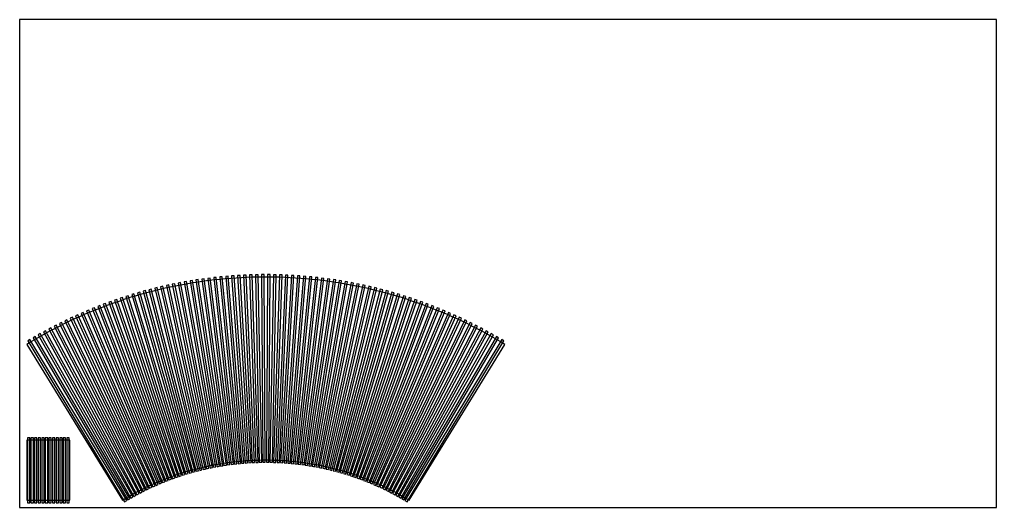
# Model space of a CAD drawing. Extents: x 0 to 2440, y 0 to 2740.
# Drawn here: x 0 to 2440, y 0 to 1220 of the extents above; entities that cross this region are included whole.
import ezdxf

# ---------------------------------------------------------------- set-up
doc = ezdxf.new("R2010")
doc.units = 0
for name, color, linetype in [('PIECE_5MM', 1, 'Continuous'), ('PLANCHE_5MM', 8, 'Continuous'), ('POCHE_KERF_4MM', 6, 'Continuous')]:
    doc.layers.add(name, color=color, linetype=linetype)

msp = doc.modelspace()

# ---------------------------------------------------------------- linework, layer by layer
at = {"layer": 'PIECE_5MM'}
for points in [[(973.4, 18), (1212.3, 407.7), (1200.7, 414.7), (1189.1, 421.5), (1177.3, 428.2), (1165.5, 434.8), (1153.6, 441.3), (1141.7, 447.6), (1129.7, 453.7), (1117.6, 459.7), (1105.4, 465.6), (1093.2, 471.3), (1080.8, 476.9), (1068.5, 482.3), (1056, 487.6), (1043.5, 492.8), (1031, 497.8), (1018.4, 502.6), (1005.7, 507.3), (993, 511.8), (980.2, 516.2), (967.4, 520.5), (954.5, 524.6), (941.6, 528.5), (928.6, 532.3), (915.6, 535.9), (902.5, 539.4), (889.4, 542.7), (876.3, 545.9), (863.1, 548.9), (849.9, 551.7), (836.7, 554.4), (823.4, 557), (810.1, 559.4), (796.8, 561.6), (783.4, 563.7), (770, 565.6), (756.6, 567.3), (743.2, 568.9), (729.8, 570.4), (716.3, 571.6), (702.9, 572.7), (689.4, 573.7), (675.9, 574.5), (662.4, 575.1), (648.9, 575.6), (635.4, 575.9), (621.9, 576.1), (608.4, 576.1), (594.9, 575.9), (581.4, 575.6), (567.9, 575.1), (554.4, 574.5), (540.9, 573.7), (527.4, 572.7), (513.9, 571.6), (500.5, 570.4), (487, 568.9), (473.6, 567.3), (460.2, 565.6), (446.8, 563.7), (433.5, 561.6), (420.2, 559.4), (406.9, 557), (393.6, 554.4), (380.3, 551.7), (367.1, 548.9), (354, 545.9), (340.8, 542.7), (327.7, 539.4), (314.7, 535.9), (301.7, 532.3), (288.7, 528.5), (275.8, 524.6), (262.9, 520.5), (250.1, 516.2), (237.3, 511.8), (224.6, 507.3), (211.9, 502.6), (199.3, 497.8), (186.7, 492.8), (174.2, 487.6), (161.8, 482.3), (149.4, 476.9), (137.1, 471.3), (124.9, 465.6), (112.7, 459.7), (100.6, 453.7), (88.6, 447.6), (76.6, 441.3), (64.7, 434.8), (52.9, 428.2), (41.2, 421.5), (29.6, 414.7), (18, 407.7), (256.9, 18), (265.8, 23.4), (274.9, 28.7), (284, 33.8), (293.2, 38.8), (302.5, 43.6), (311.8, 48.3), (321.3, 52.9), (330.8, 57.3), (340.3, 61.6), (350, 65.7), (359.6, 69.7), (369.4, 73.5), (379.2, 77.2), (389.1, 80.7), (399, 84.1), (408.9, 87.3), (418.9, 90.4), (429, 93.3), (439.1, 96.1), (449.2, 98.7), (459.4, 101.1), (469.6, 103.4), (479.9, 105.6), (490.2, 107.6), (500.5, 109.4), (510.8, 111.1), (521.2, 112.6), (531.6, 114), (542, 115.1), (552.4, 116.2), (562.8, 117.1), (573.3, 117.8), (583.7, 118.3), (594.2, 118.7), (604.7, 119), (615.1, 119.1), (625.6, 119), (636.1, 118.7), (646.5, 118.3), (657, 117.8), (667.4, 117.1), (677.9, 116.2), (688.3, 115.1), (698.7, 114), (709.1, 112.6), (719.4, 111.1), (729.8, 109.4), (740.1, 107.6), (750.4, 105.6), (760.6, 103.4), (770.8, 101.1), (781, 98.7), (791.2, 96.1), (801.3, 93.3), (811.3, 90.4), (821.3, 87.3), (831.3, 84.1), (841.2, 80.7), (851.1, 77.2), (860.9, 73.5), (870.6, 69.7), (880.3, 65.7), (889.9, 61.6), (899.5, 57.3), (909, 52.9), (918.4, 48.3), (927.8, 43.6), (937, 38.8), (946.3, 33.8), (955.4, 28.7), (964.4, 23.4)], [(18, 18), (125.7, 18), (125.7, 168), (18, 168)]]:
    msp.add_lwpolyline(points, close=True, dxfattribs=at)
at = {"layer": 'PLANCHE_5MM'}
msp.add_lwpolyline([(0, 0), (2440, 0), (2440, 1220), (0, 1220)], close=True, dxfattribs=at)
at = {"layer": 'POCHE_KERF_4MM'}
for points in [[(484.5, 100.4), (490.4, 101.5), (402.2, 562.2), (396.3, 561.1)], [(493.2, 102), (499.1, 103.1), (416.9, 564.9), (411, 563.8)], [(501.9, 103.6), (507.8, 104.5), (431.7, 567.4), (425.8, 566.4)], [(510.6, 105), (516.6, 105.9), (446.5, 569.7), (440.6, 568.8)], [(519.4, 106.3), (525.3, 107.1), (461.3, 571.8), (455.4, 571)], [(528.2, 107.5), (534.1, 108.2), (476.2, 573.7), (470.2, 572.9)], [(537, 108.6), (542.9, 109.2), (491.1, 575.4), (485.1, 574.7)], [(545.8, 109.5), (551.8, 110.1), (506, 576.9), (500, 576.3)], [(554.6, 110.4), (560.6, 110.9), (520.9, 578.3), (514.9, 577.7)], [(563.4, 111.1), (569.4, 111.5), (535.8, 579.4), (529.8, 579)], [(572.3, 111.7), (578.3, 112.1), (550.8, 580.3), (544.8, 580)], [(581.1, 112.2), (587.1, 112.5), (565.7, 581.1), (559.7, 580.8)], [(590, 112.6), (596, 112.8), (580.7, 581.6), (574.7, 581.4)], [(598.8, 112.9), (604.8, 113), (595.7, 582), (589.7, 581.8)], [(607.7, 113), (613.7, 113.1), (610.6, 582.1), (604.6, 582.1)], [(616.6, 113.1), (622.6, 113), (625.6, 582.1), (619.6, 582.1)], [(625.4, 113), (631.4, 112.9), (640.6, 581.8), (634.6, 582)], [(634.3, 112.8), (640.3, 112.6), (655.6, 581.4), (649.6, 581.6)], [(643.1, 112.5), (649.1, 112.2), (670.5, 580.8), (664.5, 581.1)], [(652, 112.1), (658, 111.7), (685.5, 580), (679.5, 580.3)], [(660.8, 111.5), (666.8, 111.1), (700.4, 579), (694.4, 579.4)], [(669.7, 110.9), (675.6, 110.4), (715.4, 577.7), (709.4, 578.3)], [(678.5, 110.1), (684.5, 109.5), (730.3, 576.3), (724.3, 576.9)], [(687.3, 109.2), (693.3, 108.6), (745.2, 574.7), (739.2, 575.4)], [(696.1, 108.2), (702.1, 107.5), (760, 572.9), (754.1, 573.7)], [(704.9, 107.1), (710.9, 106.3), (774.9, 571), (768.9, 571.8)], [(713.7, 105.9), (719.6, 105), (789.7, 568.8), (783.8, 569.7)], [(722.4, 104.5), (728.4, 103.6), (804.5, 566.4), (798.6, 567.4)], [(731.2, 103.1), (737.1, 102), (819.2, 563.8), (813.3, 564.9)], [(739.9, 101.5), (745.8, 100.4), (834, 561.1), (828.1, 562.2)], [(424.2, 85.7), (430, 87.4), (300.2, 538.1), (294.4, 536.4)], [(432.7, 88.1), (438.5, 89.7), (314.6, 542.1), (308.8, 540.5)], [(441.3, 90.5), (447.1, 92), (329.1, 545.9), (323.3, 544.4)], [(449.9, 92.7), (455.7, 94.1), (343.6, 549.6), (337.8, 548.1)], [(458.5, 94.8), (464.3, 96.1), (358.2, 553), (352.4, 551.7)], [(467.1, 96.8), (473, 98), (372.8, 556.3), (367, 555)], [(475.8, 98.6), (481.7, 99.8), (387.5, 559.3), (381.6, 558.1)], [(748.6, 99.8), (754.5, 98.6), (848.6, 558.1), (842.8, 559.3)], [(757.3, 98), (763.1, 96.8), (863.3, 555), (857.4, 556.3)], [(765.9, 96.1), (771.8, 94.8), (877.9, 551.7), (872, 553)], [(774.6, 94.1), (780.4, 92.7), (892.4, 548.1), (886.6, 549.6)], [(783.2, 92), (789, 90.5), (907, 544.4), (901.1, 545.9)], [(791.7, 89.7), (797.5, 88.1), (921.4, 540.5), (915.6, 542.1)], [(800.3, 87.4), (806, 85.7), (935.8, 536.4), (930.1, 538.1)], [(382.1, 71.9), (387.8, 73.9), (228.9, 515.2), (223.3, 513.2)], [(390.5, 74.9), (396.1, 76.8), (243, 520.2), (237.4, 518.2)], [(398.9, 77.7), (404.5, 79.6), (257.2, 524.9), (251.5, 523.1)], [(407.3, 80.5), (413, 82.3), (271.5, 529.5), (265.8, 527.7)], [(415.7, 83.2), (421.5, 84.9), (285.8, 533.9), (280.1, 532.2)], [(808.8, 84.9), (814.5, 83.2), (950.2, 532.2), (944.4, 533.9)], [(817.3, 82.3), (823, 80.5), (964.5, 527.7), (958.8, 529.5)], [(825.7, 79.6), (831.4, 77.7), (978.7, 523.1), (973, 524.9)], [(834.1, 76.8), (839.8, 74.9), (992.9, 518.2), (987.2, 520.2)], [(842.5, 73.9), (848.1, 71.9), (1007, 513.2), (1001.4, 515.2)], [(349.2, 58.9), (354.7, 61.2), (173, 493.6), (167.5, 491.3)], [(357.3, 62.3), (362.9, 64.5), (186.9, 499.3), (181.3, 497.1)], [(365.6, 65.6), (371.2, 67.8), (200.8, 504.8), (195.2, 502.6)], [(373.8, 68.8), (379.4, 70.9), (214.8, 510.1), (209.2, 508)], [(850.8, 70.9), (856.4, 68.8), (1021, 508), (1015.4, 510.1)], [(859.1, 67.8), (864.7, 65.6), (1035, 502.6), (1029.4, 504.8)], [(867.4, 64.5), (872.9, 62.3), (1048.9, 497.1), (1043.4, 499.3)], [(875.6, 61.2), (881.1, 58.9), (1062.8, 491.3), (1057.2, 493.6)], [(316.9, 44.1), (322.3, 46.8), (118.4, 469.1), (113, 466.5)], [(324.9, 48), (330.3, 50.5), (131.9, 475.5), (126.5, 473)], [(332.9, 51.7), (338.4, 54.2), (145.5, 481.7), (140.1, 479.3)], [(341, 55.3), (346.5, 57.7), (159.2, 487.8), (153.7, 485.4)], [(883.7, 57.7), (889.2, 55.3), (1076.5, 485.4), (1071, 487.8)], [(891.8, 54.2), (897.3, 51.7), (1090.2, 479.3), (1084.7, 481.7)], [(899.9, 50.5), (905.4, 48), (1103.8, 473), (1098.4, 475.5)], [(907.9, 46.8), (913.3, 44.1), (1117.3, 466.5), (1111.9, 469.1)], [(285.5, 27.8), (290.7, 30.7), (65, 441.8), (59.8, 439)], [(293.3, 32), (298.6, 34.8), (78.2, 448.9), (72.9, 446.1)], [(301.1, 36.2), (306.4, 38.9), (91.5, 455.8), (86.2, 453.1)], [(309, 40.2), (314.4, 42.9), (104.9, 462.6), (99.5, 459.9)], [(915.9, 42.9), (921.3, 40.2), (1130.7, 459.9), (1125.4, 462.6)], [(923.8, 38.9), (929.2, 36.2), (1144.1, 453.1), (1138.7, 455.8)], [(931.7, 34.8), (937, 32), (1157.3, 446.1), (1152, 448.9)], [(939.5, 30.7), (944.8, 27.8), (1170.5, 439), (1165.2, 441.8)], [(262.5, 14.4), (267.6, 17.5), (26, 419.6), (20.9, 416.5)], [(270.1, 19), (275.3, 22), (38.9, 427.2), (33.8, 424.1)], [(277.8, 23.4), (283, 26.4), (51.9, 434.6), (46.7, 431.6)], [(947.3, 26.4), (952.5, 23.4), (1183.5, 431.6), (1178.3, 434.6)], [(955, 22), (960.2, 19), (1196.5, 424.1), (1191.3, 427.2)], [(962.6, 17.5), (967.8, 14.4), (1209.4, 416.5), (1204.2, 419.6)], [(19.5, 12), (25.5, 12), (25.5, 174), (19.5, 174)], [(28.5, 12), (34.5, 12), (34.5, 174), (28.5, 174)], [(37.4, 12), (43.4, 12), (43.4, 174), (37.4, 174)], [(46.4, 12), (52.4, 12), (52.4, 174), (46.4, 174)], [(55.4, 12), (61.4, 12), (61.4, 174), (55.4, 174)], [(64.4, 12), (70.4, 12), (70.4, 174), (64.4, 174)], [(73.3, 12), (79.3, 12), (79.3, 174), (73.3, 174)], [(82.3, 12), (88.3, 12), (88.3, 174), (82.3, 174)], [(91.3, 12), (97.3, 12), (97.3, 174), (91.3, 174)], [(100.3, 12), (106.3, 12), (106.3, 174), (100.3, 174)], [(109.2, 12), (115.2, 12), (115.2, 174), (109.2, 174)], [(118.2, 12), (124.2, 12), (124.2, 174), (118.2, 174)]]:
    msp.add_lwpolyline(points, close=True, dxfattribs=at)

doc.saveas('drawing.dxf')
